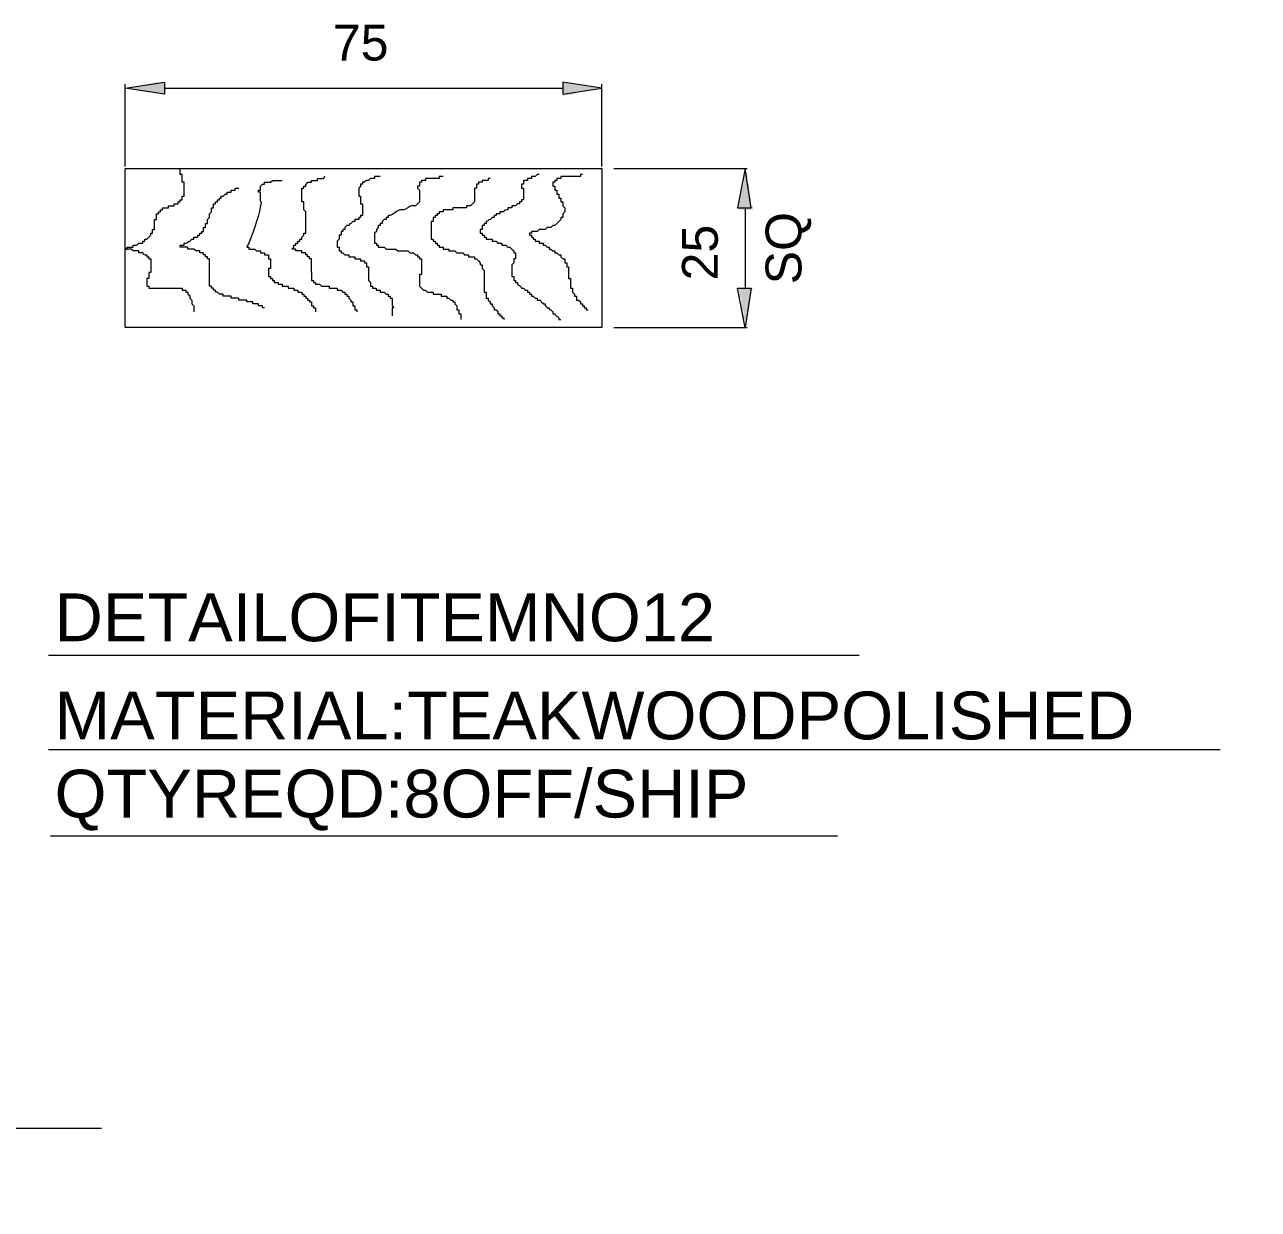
# Model space of a CAD drawing. Header units: millimetres. Extents: x -3009 to 55097, y -2803 to 5841.
# Drawn here: x 5779.7 to 6070.6, y 2301.9 to 2581.2 of the extents above; entities that cross this region are included whole.
import ezdxf

# ---------------------------------------------------------------- set-up
doc = ezdxf.new("R2010")
doc.units = ezdxf.units.MM
for name, color, linetype in [('PDF2_Geometry', 7, 'Continuous'), ('PDF2_Solid Fills', 7, 'Continuous'), ('PDF2_Text', 7, 'Continuous')]:
    doc.layers.add(name, color=color, linetype=linetype)
doc.styles.add('PDF F1', font='arial.ttf')

msp = doc.modelspace()

# ---------------------------------------------------------------- hatches: boundary and pattern name
at = {"layer": 'PDF2_Solid Fills', "transparency": 33554559}
for points in [[(5812.198958529159, 2564.889375264407), (5812.661691176923, 2564.65801400155), (5812.661691176923, 2567.665189966675), (5811.273669612958, 2567.665189966675), (5808.497976352199, 2567.202555628697), (5808.03524370442, 2566.739921290718), (5803.408969719807, 2566.277275386877), (5805.722106712114, 2565.814641048898), (5808.497976352199, 2565.35200671092)], [(5913.053258665794, 2566.739921290718), (5907.50169576495, 2567.665189966675), (5906.576406848733, 2567.665189966675), (5906.576406848733, 2564.492820688348), (5909.352276488833, 2564.889375264407), (5909.814832757271, 2565.35200671092), (5915.3663956581, 2566.277275386877)], [(5950.063971006486, 2543.608204391792), (5950.063971006486, 2546.384007528198), (5949.601414738063, 2546.384007528198), (5949.13885557816, 2543.608204391792), (5948.676122930381, 2541.295024027509), (5948.213566661958, 2539.907387022249), (5948.213566661958, 2537.593952215145), (5951.451992570481, 2537.593952215145), (5951.451992570481, 2538.519220891103), (5950.989259922702, 2538.519220891103), (5950.989259922702, 2540.369755351552), (5950.526703654265, 2540.369755351552), (5950.526703654265, 2543.608204391792)], [(5950.989259922702, 2518.163307128583), (5951.451992570481, 2519.088572913075), (5948.213566661958, 2519.088572913075), (5948.213566661958, 2516.775404114647), (5948.676122930381, 2516.775404114647), (5948.676122930381, 2513.99960097824), (5949.13885557816, 2513.99960097824), (5949.13885557816, 2511.686432179813), (5949.601414738063, 2511.686432179813), (5949.601414738063, 2509.373263381385), (5950.063971006486, 2513.074332302283), (5950.526703654265, 2515.850138330155)]]:
    msp.add_hatch(color=256, dxfattribs=at).paths.add_polyline_path(points)

# ---------------------------------------------------------------- linework, layer by layer
at = {"layer": 'PDF2_Geometry', "lineweight": 13}
for points in [[(5812.661691176923, 2567.665189966676), (5812.661691176923, 2564.889375264407), (5803.408969719807, 2566.27727538687)], [(5906.576406848733, 2567.665189966676), (5906.576406848733, 2564.889375264407), (5915.829128305879, 2566.27727538687)], [(5803.408969719807, 2509.835897719364), (5803.408969719807, 2547.309276204156), (5915.829128305879, 2547.309276204156), (5915.829128305879, 2509.835897719364)], [(5947.750834014165, 2538.056586553117), (5950.989259922702, 2538.056586553117), (5949.601414738063, 2547.309276204156)], [(5947.750834014165, 2519.088572913075), (5950.989259922702, 2519.088572913075), (5949.601414738063, 2509.835897719364)]]:
    msp.add_lwpolyline(points, close=True, dxfattribs=at)
for points in [[(5803.408969719807, 2547.771907650669), (5803.408969719807, 2567.20255562869)], [(5812.661691176923, 2566.27727538687), (5906.576406848733, 2566.27727538687)], [(5915.829128305879, 2547.771907650669), (5915.829128305879, 2567.20255562869)], [(5817.287999859138, 2543.145705455674), (5817.287999859138, 2543.608339793653), (5817.287999859138, 2544.070974131639), (5816.825365521174, 2544.070974131639), (5816.825365521174, 2544.533608469617), (5816.825365521174, 2544.996242807589), (5816.825365521174, 2545.458877145567), (5816.825365521174, 2545.921511483553), (5816.362731183195, 2545.921511483553), (5816.362731183195, 2546.384145821525), (5816.362731183195, 2546.846780159503), (5816.362731183195, 2547.309414497482)], [(5846.433774905396, 2544.070974131639), (5846.896409243374, 2544.070974131639), (5847.359043581353, 2544.070974131639), (5847.359043581353, 2544.533608469617), (5847.821677919332, 2544.533608469617), (5848.28431225731, 2544.533608469617), (5848.746946595289, 2544.533608469617), (5848.746946595289, 2544.996242807589), (5849.209580933268, 2544.996242807589), (5849.672215271246, 2544.996242807589), (5850.134849609225, 2544.996242807589), (5850.597483947204, 2545.458877145567)], [(5863.551339533806, 2545.458651249901), (5863.088705195827, 2545.458651249901), (5862.626070857848, 2545.458651249901), (5862.16343651987, 2545.458651249901), (5862.16343651987, 2544.996016911915), (5861.700802181876, 2544.996016911915), (5861.238167843898, 2544.996016911915), (5860.775533505919, 2544.533382573936), (5860.31289916794, 2544.533382573936), (5859.850264829962, 2544.070748235965), (5859.387630491983, 2544.070748235965), (5859.387630491983, 2543.608113897986), (5858.924996154019, 2543.608113897986), (5858.924996154019, 2543.14547956), (5858.46236181604, 2542.682845222029), (5858.46236181604, 2542.22021088405), (5858.46236181604, 2541.757576546072), (5858.46236181604, 2541.294942208086), (5858.46236181604, 2540.832307870114), (5858.924996154019, 2540.832307870114), (5858.924996154019, 2540.369673532135), (5858.924996154019, 2539.907039194157), (5858.924996154019, 2539.444404856178), (5858.924996154019, 2538.981770518199), (5859.387630491983, 2538.981770518199), (5859.387630491983, 2538.519136180221), (5859.387630491983, 2538.056501842242), (5859.387630491983, 2537.131233166285), (5859.387630491983, 2536.668598828306), (5859.387630491983, 2536.205964490335), (5858.924996154019, 2536.205964490335), (5858.924996154019, 2535.743330152349), (5858.46236181604, 2535.743330152349), (5858.46236181604, 2535.28069581437), (5857.999727478047, 2535.28069581437), (5857.537093140068, 2535.28069581437), (5857.537093140068, 2534.818061476391), (5857.07445880209, 2534.818061476391), (5856.611824464126, 2534.35542713842)], [(5878.355741884618, 2545.458651249901), (5877.430473208675, 2545.458651249901), (5877.430473208675, 2544.996016911915), (5876.042570194724, 2544.996016911915), (5875.117301518781, 2544.996016911915), (5874.654667180803, 2544.996016911915), (5874.192032842824, 2544.996016911915), (5874.192032842824, 2544.533382573936), (5873.729398504845, 2544.533382573936), (5873.266764166852, 2544.533382573936), (5873.266764166852, 2544.070748235965), (5872.804129828874, 2544.070748235965), (5872.804129828874, 2543.608113897986), (5872.804129828874, 2543.14547956), (5872.341495490895, 2543.14547956), (5872.341495490895, 2542.682845222029), (5872.804129828874, 2542.22021088405), (5872.804129828874, 2541.757576546072), (5872.804129828874, 2541.294942208086), (5872.804129828874, 2540.369673532135), (5872.804129828874, 2539.907039194157), (5872.804129828874, 2539.444404856178), (5872.341495490895, 2538.981770518199), (5871.878861152916, 2538.519136180221), (5871.416226814952, 2538.519136180221), (5870.953592476973, 2538.519136180221)], [(5901.024843947889, 2545.92137319022), (5900.562111300111, 2545.92137319022), (5900.099552140207, 2545.458738852241), (5899.636995871784, 2545.458738852241), (5899.17426322402, 2545.458738852241), (5899.17426322402, 2544.996104514263), (5898.711706955568, 2544.996104514263), (5898.248974307804, 2544.996104514263), (5898.248974307804, 2544.53347306775), (5897.786418039366, 2544.53347306775), (5897.323682500137, 2544.53347306775), (5897.323682500137, 2544.070838729771), (5897.323682500137, 2543.608204391792), (5896.861126231684, 2543.608204391792), (5896.861126231684, 2542.68292414998), (5897.323682500137, 2542.68292414998), (5897.323682500137, 2542.220289811994), (5897.323682500137, 2541.757658365481), (5897.323682500137, 2540.369755351545), (5897.323682500137, 2539.907121013566), (5896.861126231684, 2539.907121013566), (5896.861126231684, 2539.444486675588), (5896.398393583921, 2539.444486675588), (5896.398393583921, 2538.981855229074), (5895.935837315483, 2538.981855229074), (5895.47328104706, 2538.519220891096), (5895.010548399281, 2538.519220891096), (5894.547992130843, 2538.519220891096), (5894.547992130843, 2538.056586553117), (5894.085256591599, 2538.056586553117), (5893.622700323162, 2538.056586553117), (5893.622700323162, 2537.593952215146)], [(5909.352317827739, 2545.45863242526), (5908.889683489761, 2545.45863242526), (5907.501780475824, 2545.45863242526), (5907.039146137846, 2545.45863242526), (5906.576511799867, 2545.45863242526), (5906.113877461888, 2545.45863242526), (5906.113877461888, 2544.995998087281), (5905.65124312391, 2544.995998087281), (5905.188608785931, 2544.995998087281), (5905.188608785931, 2544.533363749302), (5904.725974447952, 2544.533363749302), (5904.725974447952, 2544.070729411324), (5904.263340109974, 2544.070729411324), (5904.263340109974, 2543.145460735366), (5904.725974447952, 2543.145460735366), (5904.725974447952, 2542.682826397388), (5904.725974447952, 2542.220192059409), (5905.188608785931, 2542.220192059409), (5905.188608785931, 2541.75755772143), (5905.188608785931, 2541.294923383452), (5905.65124312391, 2541.294923383452), (5905.65124312391, 2540.832289045473), (5905.65124312391, 2540.369654707494), (5906.113877461888, 2540.369654707494), (5906.113877461888, 2539.907020369516), (5906.113877461888, 2539.444386031537), (5906.576511799867, 2539.444386031537), (5906.576511799867, 2538.981751693565), (5906.576511799867, 2538.51911735558), (5907.039146137846, 2538.056483017601), (5907.039146137846, 2537.131214341643), (5906.576511799867, 2536.668580003672), (5906.576511799867, 2536.205945665686), (5906.576511799867, 2535.743311327707), (5906.113877461888, 2535.743311327707), (5906.113877461888, 2535.280676989736), (5905.65124312391, 2534.818042651757), (5905.188608785931, 2534.355408313771), (5904.725974447952, 2533.892773975793), (5904.263340109974, 2533.892773975793), (5903.800705771995, 2533.430139637821), (5903.338071434016, 2533.430139637821), (5902.875437096038, 2533.430139637821), (5902.412802758059, 2532.967505299843), (5901.95016842008, 2532.967505299843), (5901.487534082102, 2532.967505299843), (5901.024899744123, 2532.967505299843), (5900.562265406144, 2532.504870961857), (5900.099631068166, 2532.504870961857), (5899.636996730187, 2532.504870961857), (5899.174362392208, 2532.504870961857), (5899.174362392208, 2532.042236623885), (5898.71172805423, 2532.042236623885), (5898.71172805423, 2531.579602285907), (5899.174362392208, 2531.579602285907), (5899.174362392208, 2531.116967947928), (5899.636996730187, 2531.116967947928), (5899.636996730187, 2530.654333609942), (5900.099631068166, 2530.654333609942), (5900.099631068166, 2530.191699271971), (5900.562265406144, 2530.191699271971), (5901.024899744123, 2530.191699271971), (5901.024899744123, 2529.729064933992), (5901.487534082102, 2529.729064933992), (5901.95016842008, 2529.729064933992), (5901.95016842008, 2529.266430596013), (5902.412802758059, 2529.266430596013), (5902.875437096038, 2528.803796258035), (5903.338071434016, 2528.803796258035), (5903.338071434016, 2528.341161920056), (5903.800705771995, 2528.341161920056), (5904.263340109974, 2527.878527582077), (5904.725974447952, 2527.878527582077), (5904.725974447952, 2527.415893244099), (5905.188608785931, 2527.415893244099), (5905.65124312391, 2526.95325890612), (5906.113877461888, 2526.95325890612), (5906.113877461888, 2526.490624568141), (5906.576511799867, 2526.027990230163), (5907.039146137846, 2526.027990230163), (5907.039146137846, 2525.565355892191), (5907.039146137846, 2525.102721554205), (5907.501780475824, 2525.102721554205), (5907.501780475824, 2524.640087216227), (5907.501780475824, 2524.177452878248), (5907.964414813789, 2524.177452878248), (5907.964414813789, 2523.714818540277), (5907.964414813789, 2523.252184202291), (5907.964414813789, 2522.789549864312), (5907.964414813789, 2521.401646850376), (5908.427049151767, 2521.401646850376), (5908.427049151767, 2520.476378174419), (5908.427049151767, 2520.013743836447), (5908.427049151767, 2519.551109498461), (5908.427049151767, 2519.088475160483), (5908.889683489761, 2519.088475160483), (5908.889683489761, 2518.625840822511), (5908.889683489761, 2518.163206484533), (5909.352317827739, 2517.700572146547), (5909.352317827739, 2517.237937808568), (5909.814952165718, 2517.237937808568), (5909.814952165718, 2516.775303470597), (5909.814952165718, 2516.312669132618), (5910.277586503697, 2516.312669132618), (5910.740220841675, 2515.850034794632), (5910.740220841675, 2515.387400456661), (5911.202855179654, 2515.387400456661), (5911.202855179654, 2514.924766118682), (5911.665489517633, 2514.924766118682), (5911.665489517633, 2514.462131780703), (5912.128123855597, 2514.462131780703), (5912.128123855597, 2513.999497442717), (5912.59075819359, 2513.999497442717)], [(5911.202855179654, 2545.921266763238), (5910.740220841675, 2545.921266763238), (5910.740220841675, 2545.45863242526)], [(5918.604997945964, 2547.309276204156), (5950.063971006486, 2547.309276204156)], [(5818.675846399157, 2530.191906343003), (5819.138480737136, 2530.654540680982), (5819.601115075115, 2530.654540680982), (5819.601115075115, 2531.117175018961), (5820.063749413108, 2531.117175018961), (5820.526383751087, 2531.117175018961), (5820.526383751087, 2531.579809356932), (5820.989018089051, 2531.579809356932), (5820.989018089051, 2532.042443694918), (5821.451652427029, 2532.042443694918), (5821.451652427029, 2532.505078032897), (5821.914286765008, 2532.505078032897), (5821.914286765008, 2532.967712370875), (5821.914286765008, 2533.430346708854), (5822.376921102987, 2533.430346708854), (5822.376921102987, 2533.892981046833), (5822.376921102987, 2534.355615384811), (5822.839555440965, 2534.355615384811), (5822.839555440965, 2534.818249722783), (5822.839555440965, 2535.280884060761), (5823.302189778944, 2535.743518398747), (5823.302189778944, 2536.206152736726), (5823.302189778944, 2536.668787074705), (5823.764824116937, 2537.131421412676), (5823.764824116937, 2537.594055750655), (5823.764824116937, 2538.056690088641), (5824.227458454916, 2538.056690088641), (5824.227458454916, 2538.519324426612), (5824.227458454916, 2538.981958764591), (5824.690092792895, 2538.981958764591), (5824.690092792895, 2539.444593102569), (5825.152727130859, 2539.444593102569), (5825.152727130859, 2539.907227440555), (5825.615361468837, 2539.907227440555), (5825.615361468837, 2540.369861778527), (5826.077995806816, 2540.369861778527), (5826.077995806816, 2540.832496116505), (5826.540630144795, 2540.832496116505), (5827.003264482773, 2541.295130454484), (5827.465898820752, 2541.295130454484), (5827.465898820752, 2541.757764792463), (5827.928533158731, 2541.757764792463), (5828.391167496709, 2541.757764792463), (5828.391167496709, 2542.220399130441), (5828.853801834688, 2542.220399130441), (5829.316436172667, 2542.220399130441), (5829.316436172667, 2542.68303346842), (5829.779070510645, 2542.68303346842), (5830.241704848624, 2542.68303346842)], [(5835.33074845263, 2539.907246265189), (5835.33074845263, 2540.832514941147), (5835.33074845263, 2541.757783617104), (5834.868114114652, 2541.757783617104), (5834.868114114652, 2542.220417955075), (5835.33074845263, 2542.220417955075), (5835.33074845263, 2542.683052293061), (5835.33074845263, 2543.14568663104), (5835.793382790609, 2543.608320969019), (5836.256017128573, 2543.608320969019), (5836.256017128573, 2544.070955306997), (5836.718651466566, 2544.070955306997), (5837.181285804545, 2544.070955306997), (5837.643920142524, 2544.070955306997), (5838.106554480502, 2544.533589644976), (5838.569188818467, 2544.533589644976), (5839.031823156445, 2544.533589644976)], [(5839.957091832403, 2544.533589644976), (5840.419726170396, 2544.533589644976)], [(5845.971140567402, 2535.280921710044), (5845.971140567402, 2535.743556048023), (5845.971140567402, 2536.206190386001), (5845.971140567402, 2536.66882472398), (5845.971140567402, 2537.131459061959), (5845.508506229438, 2537.594093399937), (5845.508506229438, 2538.056727737916), (5845.508506229438, 2538.519362075895), (5845.508506229438, 2538.981996413873), (5845.508506229438, 2539.444630751852), (5845.04587189146, 2539.444630751852), (5845.04587189146, 2539.907265089823), (5845.04587189146, 2540.832533765788), (5845.04587189146, 2541.295168103767), (5845.04587189146, 2542.220436779724), (5845.04587189146, 2542.683071117703), (5845.508506229438, 2542.683071117703), (5845.508506229438, 2543.145705455674), (5845.971140567402, 2543.145705455674)], [(5889.45898482074, 2544.996035736563), (5888.996350482761, 2544.996035736563), (5888.996350482761, 2544.533401398578), (5888.533716144797, 2544.533401398578), (5888.071081806818, 2544.533401398578), (5887.608447468825, 2544.533401398578), (5887.608447468825, 2544.070767060599), (5887.145813130846, 2544.070767060599), (5886.683178792868, 2544.070767060599), (5886.683178792868, 2543.608132722627), (5886.220544454904, 2543.608132722627), (5886.220544454904, 2543.145498384649), (5886.220544454904, 2542.682864046663), (5885.757910116925, 2542.682864046663), (5885.757910116925, 2542.220229708684)], [(5807.5726787616, 2527.416137964414), (5807.110044423622, 2527.416137964414), (5806.647410085629, 2527.416137964414), (5806.647410085629, 2527.878772302392), (5806.184775747664, 2527.878772302392), (5805.722141409686, 2527.878772302392), (5805.259507071707, 2527.878772302392), (5804.796872733728, 2528.341406640364), (5804.33423839575, 2528.341406640364), (5803.871604057786, 2528.341406640364), (5803.408969719807, 2528.341406640364), (5803.871604057786, 2528.341406640364), (5803.871604057786, 2528.804040978343), (5804.33423839575, 2528.804040978343), (5804.796872733728, 2528.804040978343), (5805.259507071707, 2528.804040978343), (5805.259507071707, 2529.266675316328), (5805.722141409686, 2529.266675316328), (5806.184775747664, 2529.266675316328), (5806.647410085629, 2529.7293096543), (5807.110044423622, 2529.7293096543), (5807.5726787616, 2529.7293096543), (5807.5726787616, 2530.191943992279), (5808.035313099579, 2530.191943992279), (5808.035313099579, 2530.654578330257), (5808.497947437558, 2530.654578330257), (5808.960581775536, 2531.117212668243), (5809.423216113515, 2531.579847006222), (5809.423216113515, 2532.042481344193), (5809.885850451494, 2532.042481344193), (5809.885850451494, 2532.505115682172), (5809.885850451494, 2532.967750020151), (5810.348484789472, 2532.967750020151), (5810.348484789472, 2533.430384358129), (5810.348484789472, 2533.893018696108), (5810.348484789472, 2534.355653034087), (5810.348484789472, 2534.818287372073), (5810.348484789472, 2535.280921710044), (5810.811119127451, 2535.280921710044), (5810.811119127451, 2535.743556048023), (5810.811119127451, 2536.206190386001), (5810.811119127451, 2536.66882472398), (5811.27375346543, 2536.66882472398), (5811.27375346543, 2537.131459061959), (5811.736387803408, 2537.131459061959), (5811.736387803408, 2537.594093399937), (5812.199022141387, 2537.594093399937), (5812.199022141387, 2538.056727737916), (5812.661656479366, 2538.056727737916), (5813.12429081733, 2538.056727737916), (5813.586925155309, 2538.056727737916), (5813.586925155309, 2538.519362075895), (5814.049559493287, 2538.519362075895), (5814.51219383128, 2538.519362075895), (5814.974828169259, 2538.519362075895), (5814.974828169259, 2538.981996413873), (5815.437462507238, 2538.981996413873), (5815.900096845216, 2538.981996413873), (5815.900096845216, 2539.444630751852), (5816.362731183195, 2539.444630751852), (5816.362731183195, 2539.907265089823), (5816.825365521174, 2539.907265089823), (5816.825365521174, 2540.369899427809), (5816.825365521174, 2540.832533765788), (5817.287999859138, 2540.832533765788), (5817.287999859138, 2541.295168103767), (5817.287999859138, 2541.757802441738)], [(5885.757910116925, 2540.832326694748), (5885.757910116925, 2539.907058018798), (5885.757910116925, 2539.444423680819), (5885.295275778946, 2538.981789342834), (5884.832641440968, 2538.519155004855), (5884.370007102989, 2538.519155004855), (5883.907372764996, 2538.519155004855), (5883.907372764996, 2538.056520666883), (5883.444738427017, 2538.056520666883), (5882.982104089038, 2538.056520666883), (5882.51946975106, 2538.056520666883), (5882.056835413096, 2538.056520666883), (5880.66893239916, 2538.056520666883), (5880.66893239916, 2537.593886328905), (5879.743663723202, 2537.593886328905), (5879.281029385224, 2537.593886328905), (5878.818395047245, 2537.593886328905), (5878.355760709266, 2537.593886328905), (5878.355760709266, 2537.131251990919), (5877.893126371288, 2537.131251990919), (5877.430492033309, 2537.131251990919), (5877.430492033309, 2536.668617652947), (5876.96785769533, 2536.668617652947), (5876.96785769533, 2536.205983314969), (5876.505223357337, 2536.205983314969), (5876.505223357337, 2535.74334897699), (5876.042589019358, 2535.74334897699), (5876.042589019358, 2535.280714639004), (5876.042589019358, 2534.818080301033), (5875.57995468138, 2534.818080301033), (5875.57995468138, 2534.355445963054), (5875.57995468138, 2533.892811625075), (5875.57995468138, 2533.430177287097), (5875.57995468138, 2532.967542949118), (5875.57995468138, 2532.042274273161), (5875.57995468138, 2531.579639935182), (5875.57995468138, 2531.117005597203), (5875.57995468138, 2530.654371259225), (5876.042589019358, 2530.654371259225), (5876.042589019358, 2530.191736921253), (5876.505223357337, 2530.191736921253), (5876.505223357337, 2529.729102583267), (5876.96785769533, 2529.729102583267), (5876.96785769533, 2529.266468245289), (5877.430492033309, 2529.266468245289), (5877.430492033309, 2528.80383390731), (5877.893126371288, 2528.80383390731), (5878.355760709266, 2528.80383390731), (5878.355760709266, 2528.341199569339), (5878.818395047245, 2528.341199569339), (5879.281029385224, 2528.341199569339), (5879.743663723202, 2528.341199569339), (5879.743663723202, 2527.878565231353), (5880.206298061166, 2527.878565231353), (5880.66893239916, 2527.878565231353), (5881.131566737138, 2527.878565231353), (5881.594201075117, 2527.415930893374), (5882.056835413096, 2527.415930893374), (5882.51946975106, 2527.415930893374), (5882.982104089038, 2527.415930893374), (5883.444738427017, 2526.953296555403), (5883.907372764996, 2526.953296555403), (5884.370007102989, 2526.953296555403), (5884.370007102989, 2526.490662217424), (5884.832641440968, 2526.490662217424), (5885.295275778946, 2526.490662217424), (5885.757910116925, 2526.490662217424), (5885.757910116925, 2526.028027879438), (5886.220544454904, 2526.028027879438), (5886.683178792868, 2525.565393541459), (5887.145813130846, 2525.102759203488), (5887.145813130846, 2524.640124865509), (5887.608447468825, 2524.640124865509), (5887.608447468825, 2524.177490527523), (5887.608447468825, 2523.714856189552), (5888.071081806818, 2523.252221851573), (5888.071081806818, 2522.326953175609), (5888.071081806818, 2520.93905016168)], [(5869.103055125044, 2537.593867504263), (5868.64042078708, 2537.593867504263), (5868.177786449101, 2537.593867504263)], [(5892.697411406945, 2537.131317877167), (5892.234678759181, 2537.131317877167), (5891.772122490744, 2537.131317877167), (5891.772122490744, 2536.668683539181), (5891.309563330855, 2536.668683539181), (5890.846830683076, 2536.668683539181), (5890.846830683076, 2536.206049201202), (5890.384274414639, 2536.206049201202), (5890.384274414639, 2535.743417754697), (5889.921541766875, 2535.743417754697), (5889.458985498437, 2535.280783416711)], [(5949.601414738063, 2538.056586553117), (5949.601414738063, 2519.088572913075)], [(5847.359043581353, 2522.789794584627), (5847.359043581353, 2523.252428922598), (5847.359043581353, 2525.102966274513), (5847.359043581353, 2525.565600612499), (5847.359043581353, 2526.028234950478), (5846.896409243374, 2526.028234950478), (5846.896409243374, 2526.490869288449), (5846.433774905396, 2526.490869288449), (5846.433774905396, 2526.953503626428), (5845.971140567402, 2526.953503626428), (5845.971140567402, 2527.416137964414), (5845.508506229438, 2527.416137964414), (5845.04587189146, 2527.416137964414), (5845.04587189146, 2527.878772302392), (5844.583237553481, 2527.878772302392), (5844.120603215502, 2527.878772302392), (5843.657968877524, 2527.878772302392), (5843.657968877524, 2528.341406640364), (5843.19533453956, 2528.341406640364), (5842.732700201566, 2528.341406640364), (5843.19533453956, 2528.804040978343), (5843.19533453956, 2529.266675316328), (5843.657968877524, 2529.266675316328), (5843.657968877524, 2529.7293096543), (5844.120603215502, 2529.7293096543), (5844.120603215502, 2530.191943992279), (5844.583237553481, 2530.191943992279), (5844.583237553481, 2530.654578330257), (5845.04587189146, 2530.654578330257), (5845.04587189146, 2531.117212668243), (5845.508506229438, 2531.579847006222), (5845.508506229438, 2532.042481344193), (5845.971140567402, 2532.042481344193), (5845.971140567402, 2532.505115682172), (5845.971140567402, 2532.967750020151), (5845.971140567402, 2533.430384358129), (5845.971140567402, 2534.355653034087)], [(5855.22392145019, 2533.430158462455), (5855.22392145019, 2532.967524124484), (5854.761287112211, 2532.967524124484), (5854.761287112211, 2532.504889786505), (5854.298652774218, 2532.504889786505), (5854.298652774218, 2532.042255448519), (5854.298652774218, 2531.579621110541), (5853.836018436239, 2531.579621110541), (5853.836018436239, 2531.116986772569), (5853.836018436239, 2530.654352434591), (5853.37338409826, 2530.191718096605), (5853.37338409826, 2528.803815082676), (5853.836018436239, 2528.803815082676), (5853.836018436239, 2528.34118074469), (5853.836018436239, 2527.878546406711), (5854.298652774218, 2527.878546406711), (5854.298652774218, 2527.41591206874), (5854.761287112211, 2527.41591206874), (5855.22392145019, 2526.953277730761), (5855.686555788168, 2526.953277730761), (5856.149190126147, 2526.953277730761), (5856.149190126147, 2526.490643392775), (5856.611824464126, 2526.490643392775), (5857.07445880209, 2526.490643392775), (5857.537093140068, 2526.490643392775), (5857.537093140068, 2526.028009054804), (5857.999727478047, 2526.028009054804), (5858.46236181604, 2526.028009054804), (5858.924996154019, 2526.028009054804), (5858.924996154019, 2525.565374716825), (5859.387630491983, 2525.565374716825), (5859.850264829962, 2525.565374716825), (5859.850264829962, 2525.102740378847), (5860.31289916794, 2525.102740378847), (5860.31289916794, 2524.640106040861), (5860.31289916794, 2524.177471702889), (5860.775533505919, 2524.177471702889), (5860.775533505919, 2523.714837364911), (5860.775533505919, 2522.789568688953), (5860.775533505919, 2522.326934350975), (5860.775533505919, 2521.401665675017), (5860.775533505919, 2520.939031337039), (5861.238167843898, 2520.47639699906), (5861.238167843898, 2520.013762661081), (5861.238167843898, 2519.55112832311), (5861.700802181876, 2519.55112832311), (5861.700802181876, 2519.088493985124), (5862.16343651987, 2519.088493985124), (5862.626070857848, 2519.088493985124), (5862.626070857848, 2518.625859647145), (5863.088705195827, 2518.625859647145), (5863.551339533806, 2518.625859647145), (5863.551339533806, 2518.163225309167), (5864.01397387177, 2518.163225309167), (5864.476608209749, 2518.163225309167), (5864.939242547727, 2517.700590971195), (5865.401876885706, 2517.700590971195), (5865.401876885706, 2517.237956633209), (5865.864511223699, 2517.237956633209), (5865.864511223699, 2516.775322295231), (5866.327145561663, 2516.775322295231), (5866.327145561663, 2516.312687957259), (5866.327145561663, 2515.850053619281), (5866.327145561663, 2514.924784943316), (5866.789779899642, 2514.462150605345), (5866.327145561663, 2514.462150605345), (5866.327145561663, 2513.999516267366)], [(5856.149190126147, 2533.892792800434), (5855.686555788168, 2533.892792800434)], [(5865.864614759194, 2536.205964490335), (5865.401980421215, 2536.205964490335), (5865.401980421215, 2535.743330152349), (5864.939346083236, 2535.743330152349), (5864.939346083236, 2535.28069581437), (5864.476711745272, 2535.28069581437), (5864.014077407293, 2534.818061476391), (5864.014077407293, 2534.35542713842), (5863.551443069315, 2534.35542713842), (5863.551443069315, 2533.892792800434), (5863.088808731336, 2533.892792800434), (5863.088808731336, 2533.430158462455), (5862.626174393357, 2532.967524124484), (5862.626174393357, 2532.504889786505), (5862.163540055379, 2532.042255448519), (5862.163540055379, 2531.579621110541), (5862.163540055379, 2531.116986772569), (5862.163540055379, 2530.654352434591), (5862.163540055379, 2530.191718096605), (5862.163540055379, 2529.729083758633), (5862.626174393357, 2529.729083758633), (5862.626174393357, 2529.266449420655), (5863.088808731336, 2529.266449420655), (5863.088808731336, 2528.803815082676), (5863.551443069315, 2528.803815082676), (5864.014077407293, 2528.803815082676), (5864.476711745272, 2528.803815082676), (5864.939346083236, 2528.34118074469), (5865.401980421215, 2528.34118074469), (5865.864614759194, 2528.34118074469), (5866.789883435165, 2528.34118074469), (5867.252517773144, 2528.34118074469), (5867.715152111123, 2527.878546406711), (5868.177786449101, 2527.878546406711), (5869.103055125044, 2527.878546406711), (5869.565689463023, 2527.878546406711), (5870.028323801016, 2527.878546406711), (5870.490958138995, 2527.41591206874), (5870.953592476973, 2527.41591206874), (5871.416226814952, 2527.41591206874), (5871.878861152916, 2526.953277730761), (5872.341495490895, 2526.953277730761), (5872.341495490895, 2526.490643392775), (5872.804129828874, 2526.490643392775), (5872.804129828874, 2526.028009054804), (5873.266764166852, 2526.028009054804), (5873.266764166852, 2525.565374716825)], [(5888.533693690755, 2534.818149078732), (5888.533693690755, 2534.355514740761), (5888.071137422332, 2534.355514740761), (5888.071137422332, 2533.892880402782), (5887.608404774539, 2533.892880402782), (5887.608404774539, 2533.430246064796), (5887.608404774539, 2532.967614618283), (5887.145848506116, 2532.967614618283), (5887.145848506116, 2532.504980280311), (5887.145848506116, 2532.042345942333), (5887.608404774539, 2532.042345942333), (5887.608404774539, 2531.579700038492), (5888.071137422332, 2531.579700038492), (5888.071137422332, 2531.117065700513), (5888.533693690755, 2531.117065700513), (5888.533693690755, 2530.654431362535), (5888.996252850658, 2530.654431362535), (5889.458985498437, 2530.654431362535), (5889.921541766875, 2530.654431362535), (5889.921541766875, 2530.191799916021), (5890.384274414639, 2530.191799916021), (5890.846830683076, 2530.191799916021), (5891.309563330855, 2529.729165578043), (5891.772122490744, 2529.729165578043), (5892.234678759181, 2529.729165578043), (5892.234678759181, 2529.266531240064), (5892.697411406945, 2529.266531240064), (5893.159967675398, 2529.266531240064), (5893.622700323162, 2528.803896902085), (5894.085256591599, 2528.803896902085), (5894.547992130843, 2528.341262564107), (5895.010548399281, 2527.878628226135), (5895.010548399281, 2527.415996779615), (5895.47328104706, 2527.415996779615), (5895.47328104706, 2526.490728103658), (5895.47328104706, 2526.028093765679), (5895.010548399281, 2526.028093765679), (5895.010548399281, 2525.5654594277), (5895.010548399281, 2525.102825089722), (5894.547992130843, 2524.640190751743), (5894.547992130843, 2524.17755930523), (5894.547992130843, 2522.327021953315), (5894.547992130843, 2521.864387615336), (5895.010548399281, 2521.864387615336), (5895.010548399281, 2521.401756168823), (5895.010548399281, 2520.939121830852), (5895.47328104706, 2520.939121830852), (5895.47328104706, 2520.476487492866), (5895.935837315483, 2520.476487492866), (5895.935837315483, 2520.013841589032)], [(5836.255951242347, 2514.462338851736), (5835.793316904368, 2514.462338851736), (5835.793316904368, 2514.924973189707), (5835.330682566389, 2514.924973189707), (5834.868048228411, 2514.924973189707), (5834.868048228411, 2515.387607527693), (5834.405413890418, 2515.387607527693), (5833.942779552453, 2515.387607527693), (5833.480145214475, 2515.387607527693), (5833.480145214475, 2515.850241865672), (5833.017510876496, 2515.850241865672), (5832.554876538517, 2515.850241865672), (5832.092242200539, 2515.850241865672), (5832.092242200539, 2516.31287620365), (5831.629607862575, 2516.31287620365), (5831.166973524581, 2516.31287620365), (5830.704339186603, 2516.31287620365), (5830.241704848624, 2516.31287620365), (5830.241704848624, 2516.775510541629), (5829.779070510645, 2516.775510541629), (5829.316436172667, 2516.775510541629), (5828.853801834688, 2516.775510541629), (5828.391167496709, 2516.775510541629), (5828.391167496709, 2517.238144879608), (5827.928533158731, 2517.238144879608), (5827.465898820752, 2517.238144879608), (5827.003264482773, 2517.238144879608), (5826.540630144795, 2517.238144879608), (5826.540630144795, 2517.700779217586), (5826.077995806816, 2517.700779217586), (5825.615361468837, 2517.700779217586), (5825.152727130859, 2518.163413555565), (5824.690092792895, 2518.163413555565), (5824.690092792895, 2518.626047893536), (5824.227458454916, 2518.626047893536), (5824.227458454916, 2519.088682231522), (5823.764824116937, 2519.088682231522), (5823.764824116937, 2519.551316569501), (5823.302189778944, 2519.551316569501), (5823.302189778944, 2520.01395090748), (5823.302189778944, 2520.476585245451), (5823.302189778944, 2521.401853921416), (5823.302189778944, 2521.864488259387), (5823.302189778944, 2522.789756935352), (5823.302189778944, 2525.102928625238), (5823.302189778944, 2525.565562963217), (5823.302189778944, 2526.028197301195), (5822.839555440965, 2526.028197301195), (5822.839555440965, 2526.490831639181), (5822.376921102987, 2526.490831639181), (5822.376921102987, 2526.953465977153), (5821.914286765008, 2526.953465977153), (5821.914286765008, 2527.416100315131), (5821.451652427029, 2527.416100315131), (5820.989018089051, 2527.416100315131), (5820.989018089051, 2527.87873465311), (5820.526383751087, 2527.87873465311), (5820.063749413108, 2527.87873465311), (5819.601115075115, 2528.341368991089), (5819.138480737136, 2528.341368991089), (5818.675846399157, 2528.341368991089), (5818.213212061193, 2528.341368991089), (5818.213212061193, 2528.804003329067), (5817.750577723215, 2528.804003329067), (5817.287943385236, 2528.804003329067), (5816.825309047257, 2528.804003329067), (5816.362674709279, 2528.804003329067), (5816.362674709279, 2529.266637667046), (5816.825309047257, 2529.266637667046), (5817.287943385236, 2529.266637667046), (5817.287943385236, 2529.729272005025), (5817.750577723215, 2529.729272005025)], [(5808.497947437558, 2526.953503626428), (5808.497947437558, 2526.490869288449), (5808.960581775536, 2526.490869288449), (5808.960581775536, 2526.028234950478), (5809.423216113515, 2526.028234950478), (5809.423216113515, 2525.565600612499), (5809.423216113515, 2525.102966274513), (5809.423216113515, 2524.177697598563), (5809.423216113515, 2523.715063260584), (5809.423216113515, 2523.252428922598), (5809.423216113515, 2522.789794584627), (5808.960581775536, 2522.789794584627), (5808.960581775536, 2522.327160246648), (5808.960581775536, 2521.86452590867), (5808.960581775536, 2521.401891570691), (5808.497947437558, 2521.401891570691), (5808.497947437558, 2520.939257232712), (5808.497947437558, 2520.013988556755), (5808.497947437558, 2519.551354218776), (5808.960581775536, 2519.551354218776), (5808.960581775536, 2519.088719880798), (5809.423216113515, 2519.088719880798), (5810.348484789472, 2519.088719880798), (5810.811119127451, 2519.088719880798), (5811.27375346543, 2519.088719880798), (5813.12429081733, 2519.088719880798), (5815.437462507238, 2519.088719880798), (5816.362731183195, 2519.088719880798), (5816.825365521174, 2519.088719880798), (5816.825365521174, 2518.626085542819), (5817.287999859138, 2518.626085542819), (5817.750634197117, 2518.626085542819), (5817.750634197117, 2518.163451204848), (5818.21326853511, 2518.163451204848), (5818.21326853511, 2517.700816866862)], [(5837.643920142524, 2524.6403131119), (5837.643920142524, 2524.177678773929), (5837.643920142524, 2523.715044435943), (5837.181285804545, 2523.715044435943), (5837.181285804545, 2523.252410097964), (5837.181285804545, 2522.327141422007), (5837.181285804545, 2521.864507084028), (5837.643920142524, 2521.864507084028), (5837.643920142524, 2521.40187274605), (5838.106554480502, 2521.40187274605), (5838.106554480502, 2520.939238408071), (5838.569188818467, 2520.939238408071), (5838.569188818467, 2520.4766040701), (5839.031823156445, 2520.4766040701), (5839.494457494424, 2520.4766040701), (5839.494457494424, 2520.013969732114), (5839.957091832403, 2520.013969732114), (5840.419726170396, 2520.013969732114), (5840.419726170396, 2519.551335394135), (5840.882360508374, 2519.551335394135), (5841.344994846353, 2519.551335394135), (5841.807629184332, 2519.551335394135), (5841.807629184332, 2519.088701056156), (5842.27026352231, 2519.088701056156), (5842.732897860275, 2519.088701056156), (5843.195532198253, 2519.088701056156), (5843.195532198253, 2518.626066718185), (5843.658166536232, 2518.626066718185), (5844.120800874225, 2518.626066718185), (5844.120800874225, 2518.163432380199), (5844.583435212204, 2518.163432380199), (5845.046069550168, 2518.163432380199), (5845.046069550168, 2517.70079804222), (5845.508703888147, 2517.70079804222), (5845.508703888147, 2517.238163704249), (5845.971338226125, 2517.238163704249), (5845.971338226125, 2516.77552936627), (5846.433972564104, 2516.77552936627), (5846.433972564104, 2516.312895028284), (5846.896606902083, 2516.312895028284), (5846.896606902083, 2515.850260690306), (5847.359241240061, 2515.850260690306), (5847.359241240061, 2515.387626352334), (5847.359241240061, 2514.924992014356), (5847.821875578054, 2514.924992014356), (5847.821875578054, 2514.46235767637), (5848.284509916033, 2514.46235767637), (5848.284509916033, 2513.999723338398), (5848.284509916033, 2513.53708900042)], [(5847.359043581353, 2521.86452590867), (5847.359043581353, 2521.401891570691), (5847.359043581353, 2520.939257232712), (5847.821677919332, 2520.939257232712), (5847.821677919332, 2520.476622894734), (5848.28431225731, 2520.476622894734), (5848.28431225731, 2520.013988556755), (5848.746946595289, 2520.013988556755), (5849.209580933268, 2520.013988556755), (5849.672215271246, 2519.551354218776), (5850.134849609225, 2519.551354218776), (5850.597483947204, 2519.551354218776), (5851.060118285182, 2519.551354218776), (5851.522752623161, 2519.551354218776), (5851.522752623161, 2519.088719880798), (5851.98538696114, 2519.088719880798), (5852.448021299118, 2519.088719880798), (5852.910655637083, 2519.088719880798), (5853.373289975061, 2519.088719880798), (5853.373289975061, 2518.626085542819), (5853.835924313054, 2518.626085542819), (5854.298558651033, 2518.626085542819), (5854.761192989012, 2518.163451204848), (5855.22382732699, 2518.163451204848), (5855.22382732699, 2517.700816866862), (5855.686461664969, 2517.700816866862), (5855.686461664969, 2517.238182528883), (5856.149096002948, 2517.238182528883), (5856.149096002948, 2516.775548190904), (5856.611730340926, 2516.312913852933), (5856.611730340926, 2515.850279514947), (5857.074364678891, 2515.850279514947), (5857.074364678891, 2515.387645176968), (5857.074364678891, 2514.925010838997), (5857.536999016884, 2514.925010838997), (5857.536999016884, 2514.462376501018), (5857.536999016884, 2513.999742163032), (5857.999633354862, 2513.999742163032), (5857.999633354862, 2513.537107825054)], [(5873.266764166852, 2523.714837364911), (5873.266764166852, 2523.252203026932), (5873.266764166852, 2522.326934350975), (5872.804129828874, 2522.326934350975), (5872.804129828874, 2521.864300012996), (5872.804129828874, 2521.401665675017), (5872.804129828874, 2520.013762661081), (5872.804129828874, 2519.55112832311), (5873.266764166852, 2519.088493985124), (5873.729398504845, 2518.625859647145), (5874.192032842824, 2518.625859647145), (5874.654667180803, 2518.163225309167), (5875.117301518781, 2518.163225309167), (5875.57993585676, 2518.163225309167), (5876.042570194724, 2518.163225309167), (5876.042570194724, 2517.700590971195), (5876.505204532703, 2517.700590971195), (5876.967838870682, 2517.700590971195), (5877.430473208675, 2517.700590971195), (5877.893107546653, 2517.700590971195), (5877.893107546653, 2517.237956633209), (5878.355741884618, 2517.237956633209), (5878.818376222596, 2517.237956633209), (5879.281010560575, 2517.237956633209), (5879.281010560575, 2516.775322295231), (5879.743644898554, 2516.775322295231), (5880.206279236532, 2516.312687957259), (5880.668913574511, 2516.312687957259), (5880.668913574511, 2515.850053619281), (5881.13154791249, 2515.850053619281), (5881.13154791249, 2515.387419281295), (5881.594182250483, 2514.924784943316), (5881.594182250483, 2514.462150605345), (5881.594182250483, 2513.999516267366), (5882.056816588462, 2513.999516267366), (5882.056816588462, 2513.53688192938), (5882.056816588462, 2513.074247591408), (5882.519450926426, 2513.074247591408), (5882.519450926426, 2512.61161325343), (5882.519450926426, 2512.148978915451), (5882.519450926426, 2511.686344577465)], [(5888.071081806818, 2519.551147147744), (5888.071081806818, 2519.088512809765), (5888.071081806818, 2518.625878471787), (5888.071081806818, 2518.163244133808), (5888.533716144797, 2518.163244133808), (5888.533716144797, 2517.700609795829), (5888.533716144797, 2517.237975457851), (5888.533716144797, 2516.775341119872), (5888.996350482761, 2516.775341119872), (5888.996350482761, 2516.312706781893), (5889.45898482074, 2515.850072443915), (5889.45898482074, 2515.387438105936), (5889.921619158718, 2515.387438105936), (5889.921619158718, 2514.924803767957), (5890.384253496697, 2514.462169429979), (5890.384253496697, 2513.999535092), (5890.846887834676, 2513.999535092), (5891.309522172654, 2513.536900754028), (5891.309522172654, 2513.074266416043), (5891.772156510648, 2513.074266416043), (5891.772156510648, 2512.611632078064), (5892.234790848626, 2512.611632078064), (5892.234790848626, 2512.148997740085), (5892.697425186605, 2512.148997740085), (5892.697425186605, 2511.686363402114)], [(5896.861126231684, 2519.088572913075), (5897.323682500137, 2519.088572913075), (5897.786418039366, 2518.625941466562), (5898.248974307804, 2518.625941466562), (5898.248974307804, 2518.163307128576), (5898.711706955568, 2518.163307128576), (5898.711706955568, 2517.700672790605), (5899.17426322402, 2517.700672790605), (5899.17426322402, 2517.238038452626), (5899.636995871784, 2517.238038452626), (5900.099552140207, 2516.775404114647), (5900.562111300111, 2516.775404114647), (5900.562111300111, 2516.312769776661), (5901.024843947889, 2516.312769776661)], [(5818.675902873088, 2516.775548190904), (5819.138537211067, 2516.312913852933), (5819.138537211067, 2515.850279514947), (5819.138537211067, 2515.387645176968), (5819.601171549046, 2514.925010838997), (5819.601171549046, 2514.462376501018), (5819.601171549046, 2513.999742163032), (5819.601171549046, 2513.537107825054)], [(5866.327145561663, 2513.074247591408), (5866.327145561663, 2512.61161325343)], [(5901.487400216327, 2515.850138330155), (5901.487400216327, 2515.850138330155)], [(5901.950132864105, 2515.387503992177), (5902.412689132543, 2515.387503992177), (5902.412689132543, 2514.924869654198)], [(5902.875421780307, 2514.462235316219), (5903.33798094021, 2514.462235316219)], [(5903.800537208648, 2513.999600978241), (5904.263269856412, 2513.536966640262), (5904.263269856412, 2513.074332302283), (5904.72582612485, 2513.074332302283)], [(5905.651115041066, 2512.149066517792), (5905.651115041066, 2511.686432179813), (5906.113850580296, 2511.686432179813)], [(5918.604997945964, 2509.835897719364), (5950.063971006486, 2509.835897719364)], [(5785.36625945328, 2432.575957494031), (5976.434290193283, 2432.575957494031)], [(5785.36625945328, 2410.369509271062), (6061.559014164246, 2410.369509271062)], [(5785.828815721718, 2390.01359550855), (5971.345283560877, 2390.01359550855)], [(5518.888782467882, 2321.081090715619), (5797.857406818948, 2321.081090715619)]]:
    msp.add_lwpolyline(points, dxfattribs=at)
msp.add_lwpolyline([(5835.33074845263, 2538.519343251246, -0.05718939029109291), (5832.092308086765, 2528.804022153709), (5832.554942424744, 2528.804022153709), (5832.554942424744, 2528.34138781573), (5833.017576762737, 2528.34138781573), (5833.480211100716, 2528.34138781573), (5833.942845438694, 2528.34138781573), (5834.405479776673, 2527.878753477751), (5834.868114114652, 2527.878753477751), (5835.33074845263, 2527.878753477751), (5835.33074845263, 2527.416119139772), (5835.793382790609, 2527.416119139772), (5836.256017128573, 2527.416119139772), (5836.256017128573, 2526.953484801794), (5836.718651466566, 2526.953484801794), (5837.181285804545, 2526.953484801794), (5837.181285804545, 2526.490850463815), (5837.181285804545, 2526.028216125836), (5837.643920142524, 2526.028216125836), (5837.643920142524, 2525.565581787851)], format="xyb", dxfattribs=at)
for points in [[(5910.740220841675, 2545.45863242526), (5910.277586503697, 2545.45863242526), (5909.814952165718, 2545.45863242526), (5909.352317827739, 2545.45863242526)], [(5817.287999859138, 2541.757802441738), (5817.287999859138, 2542.220436779724), (5817.287999859138, 2542.683071117703), (5817.287999859138, 2543.145705455674)], [(5839.031823156445, 2544.533589644976), (5839.957091832403, 2544.533589644976), (5839.494457494424, 2544.533589644976), (5839.957091832403, 2544.533589644976)], [(5845.971140567402, 2543.145705455674), (5845.971140567402, 2543.608339793653), (5846.433774905396, 2544.070974131639), (5846.433774905396, 2544.070974131639)], [(5885.757910116925, 2542.220229708684), (5885.757910116925, 2541.757595370713), (5885.757910116925, 2541.294961032734), (5885.757910116925, 2540.832326694748)], [(5835.33074845263, 2538.519343251253), (5835.793382790609, 2539.907246265189), (5835.33074845263, 2538.981977589232), (5835.33074845263, 2539.907246265189)], [(5868.177786449101, 2537.593867504263), (5867.252517773144, 2537.131233166285), (5866.789883435165, 2536.668598828306), (5865.864614759194, 2536.205964490335)], [(5870.953592476973, 2538.519136180221), (5870.490958138995, 2538.519136180221), (5869.565689463023, 2537.593867504263), (5869.103055125044, 2537.593867504263)], [(5893.622700323162, 2537.593952215146), (5893.159967675398, 2537.593952215146), (5892.697411406945, 2537.593952215146), (5892.697411406945, 2537.131317877167)], [(5845.971140567402, 2534.355653034087), (5845.971140567402, 2534.818287372073), (5845.971140567402, 2534.818287372073), (5845.971140567402, 2535.280921710044)], [(5855.686555788168, 2533.892792800434), (5855.22392145019, 2533.430158462455), (5855.686555788168, 2533.892792800434), (5855.22392145019, 2533.430158462455)], [(5856.611824464126, 2534.35542713842), (5856.149190126147, 2533.892792800434), (5856.611824464126, 2534.818061476391), (5856.149190126147, 2533.892792800434)], [(5889.458985498437, 2535.280783416711), (5888.996252850658, 2535.280783416711), (5888.996252850658, 2534.818149078732), (5888.533693690755, 2534.818149078732)], [(5817.750577723215, 2529.729272005025), (5818.213212061193, 2529.729272005025), (5818.213212061193, 2530.191906343003), (5818.675846399157, 2530.191906343003)], [(5807.5726787616, 2527.416137964414), (5807.5726787616, 2526.953503626428), (5808.035313099579, 2526.953503626428), (5808.497947437558, 2526.953503626428)], [(5837.643920142524, 2525.565581787851), (5837.643920142524, 2525.102947449879), (5837.643920142524, 2525.102947449879), (5837.643920142524, 2524.6403131119)], [(5873.266764166852, 2525.565374716825), (5873.266764166852, 2524.640106040861), (5873.266764166852, 2524.177471702889), (5873.266764166852, 2523.714837364911)], [(5847.359043581353, 2522.789794584627), (5847.359043581353, 2522.327160246648), (5847.359043581353, 2522.327160246648), (5847.359043581353, 2521.86452590867)], [(5888.071081806818, 2520.93905016168), (5888.071081806818, 2520.476415823701), (5888.071081806818, 2520.013781485723), (5888.071081806818, 2519.551147147744)], [(5895.935837315483, 2520.013841589032), (5896.398393583921, 2519.551207251046), (5896.398393583921, 2520.013841589032), (5896.861126231684, 2519.088572913075)], [(5818.21326853511, 2517.700816866862), (5818.675902873088, 2517.238182528883), (5818.675902873088, 2517.238182528883), (5818.675902873088, 2516.775548190904)], [(5901.024843947889, 2516.312769776661), (5901.024843947889, 2516.312769776661), (5901.487400216327, 2516.312769776661), (5901.487400216327, 2515.850138330155)], [(5866.327145561663, 2513.999516267366), (5866.327145561663, 2513.53688192938), (5866.327145561663, 2513.074247591408), (5866.327145561663, 2513.074247591408)], [(5901.487400216327, 2515.850138330155), (5901.950132864105, 2515.387503992177), (5901.950132864105, 2515.850138330155), (5901.950132864105, 2515.387503992177)], [(5902.412689132543, 2514.924869654198), (5902.412689132543, 2514.924869654198), (5902.875421780307, 2514.924869654198), (5902.875421780307, 2514.462235316219)], [(5903.33798094021, 2514.462235316219), (5903.33798094021, 2513.999600978241), (5903.800537208648, 2513.999600978241), (5903.800537208648, 2513.999600978241)], [(5904.72582612485, 2513.074332302283), (5904.72582612485, 2512.61170085577), (5905.188558772628, 2512.61170085577), (5905.651115041066, 2512.149066517792)]]:
    msp.add_open_spline(points, degree=3, dxfattribs=at)

# ---------------------------------------------------------------- texts
at = {"layer": 'PDF2_Text', "attachment_point": 4, "style": 'PDF F1'}
for s, insert, char_height in [('75', (5852.373739272021, 2576.952508279814), 8.453594935373452), ('DETAILOFITEMNO12', (5786.766576639217, 2441.41333976524), 11.27171404646322), ('MATERIAL:TEAKWOODPOLISHED', (5786.766576639217, 2418.282093482303), 11.27171404646322), ('QTYREQD:8OFF/SHIP', (5786.766576639217, 2398.384567286885), 11.27171404646322), ('DETAILOFITEMNO11', (5520.753361803552, 2349.806232285402), 11.27171404646322), ('MATERIAL:TEAKWOODPOLISHED', (5520.753361803552, 2328.524977439833), 11.27171404646322), ('QTYREQD:8OFF/SHIP', (5520.753361803552, 2309.093714031646), 11.27171404646322)]:
    msp.add_mtext(s, dxfattribs=dict(at, insert=insert, char_height=char_height))
at = {"layer": 'PDF2_Text', "char_height": 8.45291724835493, "attachment_point": 4, "rotation": 90, "style": 'PDF F1'}
for s, insert in [('SQ', (5959.790308365846, 2520.007503468485)), ('25', (5938.970492493652, 2520.935322883073))]:
    msp.add_mtext(s, dxfattribs=dict(at, insert=insert))

doc.saveas('drawing.dxf')
